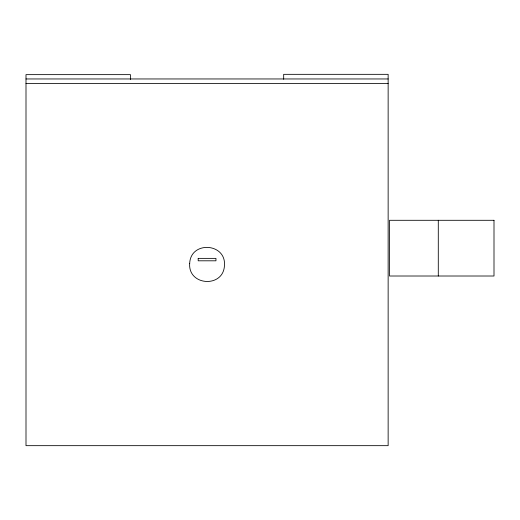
<?xml version="1.0" encoding="UTF-8"?>
<svg xmlns="http://www.w3.org/2000/svg" width="520" height="520" viewBox="0 0 520 520"><rect width="100%" height="100%" fill="white"/><g stroke="black" fill="none" stroke-linecap="round" stroke-linejoin="round"><path stroke-width="0.78" d="M26 78.956L388.141 78.956M26 83.519L388.141 83.519M438.288 220.298L438.288 276.01M283.68 79.267L283.68 74.334L388.141 74.334L388.141 445.666L26 445.666L26 74.639L130.462 74.639L130.462 79.502M198.192 258.369L198.192 260.806L215.95 260.806L215.95 258.369L198.192 258.369M189.696 263.341C187.805 285.961 223.489 288.204 224.445 265.531C226.337 242.911 190.651 240.662 189.696 263.341M494 220.298L389.538 220.298L389.538 276.01L494 276.01L494 220.298"/></g></svg>
